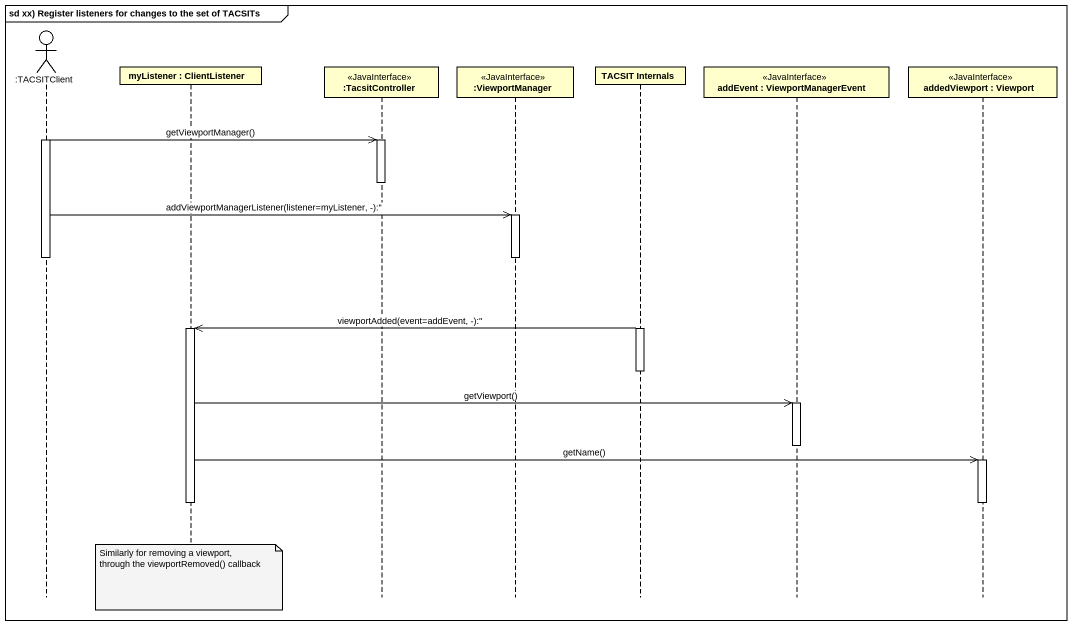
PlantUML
@startuml
mainframe sd xx) Register listeners for changes to the set of TACSITs
hide footbox
actor ":TACSITClient" as TACSITClient
participant "myListener : ClientListener" as myListener
participant ":TacsitController" as TacsitController <<JavaInterface>>
participant ":ViewportManager" as ViewportManager <<JavaInterface>>
participant "TACSIT Internals" as TACSIT_Internals
participant "addEvent : ViewportManagerEvent" as addEvent <<JavaInterface>>
participant "addedViewport : Viewport" as addedViewport <<JavaInterface>>

activate TACSITClient
TACSITClient ->> TacsitController : getViewportManager()
activate TacsitController
deactivate TacsitController
TACSITClient ->> ViewportManager : addViewportManagerListener(listener=myListener, -):''
activate ViewportManager
deactivate TACSITClient
deactivate ViewportManager
activate TACSIT_Internals
TACSIT_Internals ->> myListener : viewportAdded(event=addEvent, -):''
activate myListener
deactivate TACSIT_Internals
myListener ->> addEvent : getViewport()
activate addEvent
deactivate addEvent
myListener ->> addedViewport : getName()
activate addedViewport
deactivate myListener
deactivate addedViewport
note over myListener : Similarly for removing a viewport, through the viewportRemoved() callback
@enduml
